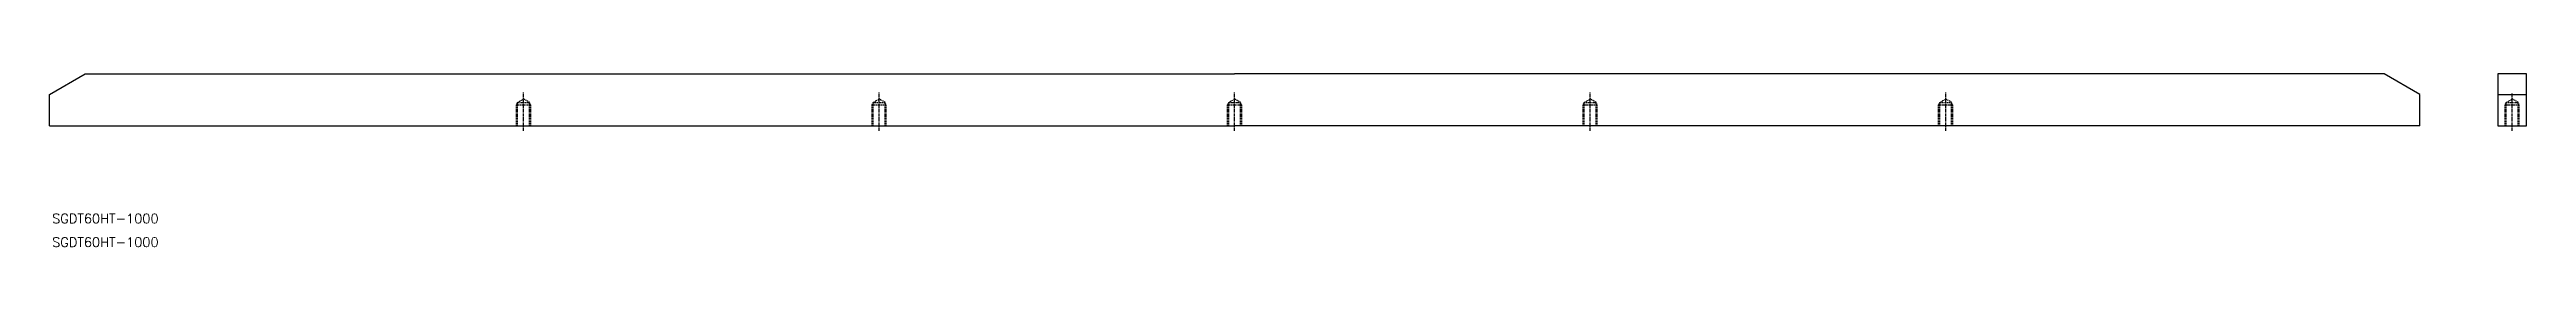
# Model space of a CAD drawing. Extents: x 0 to 1045, y 0 to 73.
import ezdxf

# ---------------------------------------------------------------- set-up
doc = ezdxf.new("R2010")
doc.units = 0
doc.linetypes.add('CENTER', pattern=[2, 1.25, -0.25, 0.25, -0.25])
doc.linetypes.add('DASHED', pattern=[0.75, 0.5, -0.25])
doc.layers.get('0').update_dxf_attribs({"linetype": 'CONTINUOUS'})
doc.layers.add('CENTER', color=1, linetype='CENTER')
doc.styles.get("Standard").update_dxf_attribs({"font": 'txt', "bigfont": 'BIGFONT'})

msp = doc.modelspace()

# ---------------------------------------------------------------- linework, layer by layer
at = {"color": 7, "linetype": 'CONTINUOUS'}
for p, q in [((0, 64.5), (15, 73.2)), ((15, 73.2), (500, 73.2)), ((985, 73.2), (500, 73.2)), ((1000, 64.5), (985, 73.2)), ((0, 51.2), (0, 64.5)), ((1000, 51.2), (1000, 64.5)), ((1033, 64.5), (1045, 64.5)), ((0, 51.2), (500, 51.2)), ((1000, 51.2), (500, 51.2))]:
    msp.add_line(p, q, dxfattribs=at)
at = {"color": 3, "linetype": 'DASHED'}
for p, q in [((197, 60.2), (197.5, 61)), ((197, 51.2), (197, 60.2)), ((197, 60.2), (203, 60.2)), ((197.5, 61.2), (200, 62.6)), ((197.5, 51.2), (197.5, 61.2)), ((197.5, 61.2), (202.5, 61.2)), ((202.5, 61.2), (200, 62.6)), ((202.5, 51.2), (202.5, 61.2)), ((203, 60.2), (202.5, 61)), ((203, 51.2), (203, 60.2)), ((347, 60.2), (347.5, 61)), ((347, 51.2), (347, 60.2)), ((347, 60.2), (353, 60.2)), ((347.5, 61.2), (350, 62.6)), ((347.5, 51.2), (347.5, 61.2)), ((347.5, 61.2), (352.5, 61.2)), ((352.5, 61.2), (350, 62.6)), ((352.5, 51.2), (352.5, 61.2)), ((353, 60.2), (352.5, 61)), ((353, 51.2), (353, 60.2)), ((497, 60.2), (497.5, 61)), ((497, 51.2), (497, 60.2)), ((497, 60.2), (503, 60.2)), ((497.5, 61.2), (500, 62.6)), ((497.5, 51.2), (497.5, 61.2)), ((497.5, 61.2), (502.5, 61.2)), ((502.5, 61.2), (500, 62.6)), ((502.5, 51.2), (502.5, 61.2)), ((503, 60.2), (502.5, 61)), ((503, 51.2), (503, 60.2)), ((647, 60.2), (647.5, 61)), ((647, 51.2), (647, 60.2)), ((647, 60.2), (653, 60.2)), ((647.5, 61.2), (650, 62.6)), ((647.5, 51.2), (647.5, 61.2)), ((647.5, 61.2), (652.5, 61.2)), ((652.5, 61.2), (650, 62.6)), ((652.5, 51.2), (652.5, 61.2)), ((653, 60.2), (652.5, 61)), ((653, 51.2), (653, 60.2)), ((797, 60.2), (797.5, 61)), ((797, 51.2), (797, 60.2)), ((797, 60.2), (803, 60.2)), ((797.5, 61.2), (800, 62.6)), ((797.5, 51.2), (797.5, 61.2)), ((797.5, 61.2), (802.5, 61.2)), ((802.5, 61.2), (800, 62.6)), ((802.5, 51.2), (802.5, 61.2)), ((803, 60.2), (802.5, 61)), ((803, 51.2), (803, 60.2)), ((1036, 60.2), (1036.5, 61)), ((1036, 51.2), (1036, 60.2)), ((1036, 60.2), (1042, 60.2)), ((1036.5, 61.2), (1039, 62.6)), ((1036.5, 51.2), (1036.5, 61.2)), ((1036.5, 61.2), (1041.5, 61.2)), ((1041.5, 61.2), (1039, 62.6)), ((1041.5, 51.2), (1041.5, 61.2)), ((1042, 60.2), (1041.5, 61)), ((1042, 51.2), (1042, 60.2))]:
    msp.add_line(p, q, dxfattribs=at)
at = {"color": 7, "linetype": 'CONTINUOUS'}
msp.add_lwpolyline([(1033, 51.2), (1045, 51.2), (1045, 73.2), (1033, 73.2)], close=True, dxfattribs=at)
at = {"layer": 'CENTER', "color": 1, "linetype": 'CENTER'}
for p, q in [((200, 49.2), (200, 65.4)), ((350, 49.2), (350, 65.4)), ((500, 49.2), (500, 65.4)), ((650, 49.2), (650, 65.4)), ((800, 49.2), (800, 65.4)), ((1039, 49.2), (1039, 64.9))]:
    msp.add_line(p, q, dxfattribs=at)

# ---------------------------------------------------------------- texts
at = {"color": 7, "linetype": 'CONTINUOUS'}
for p in [(1.1, 10), (1.1, 0)]:
    msp.add_text('SGDT60HT-1000', height=4, dxfattribs=at).set_placement(p)

doc.saveas('drawing.dxf')
